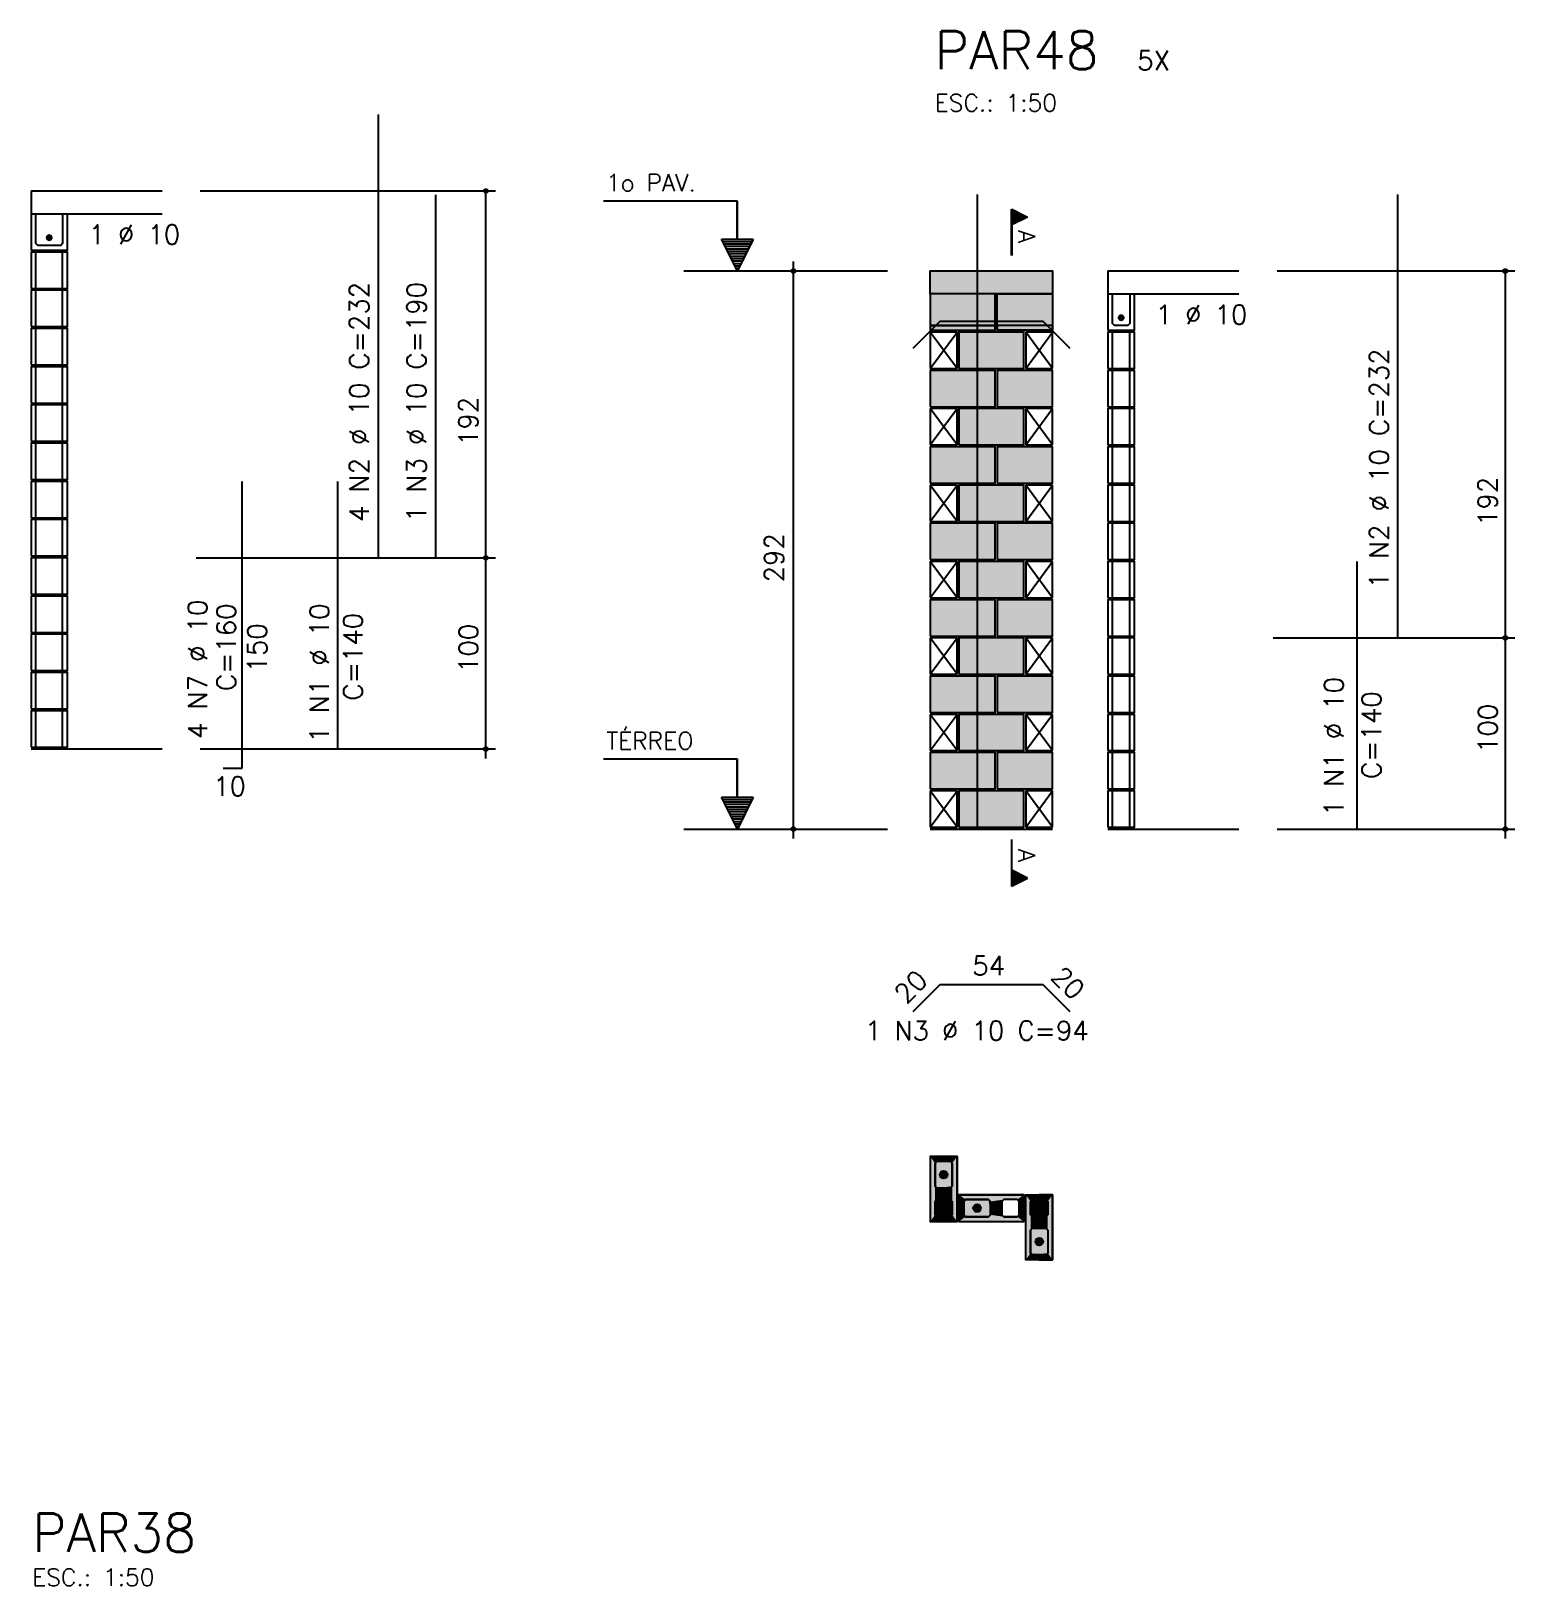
# Model space of a CAD drawing. Extents: x -1.9 to 86, y -1.6 to 60.9.
# Drawn here: x 38.76 to 54.29, y 15.84 to 32.11 of the extents above; entities that cross this region are included whole.
import ezdxf

# ---------------------------------------------------------------- set-up
doc = ezdxf.new("R2010")
doc.units = 0
doc.header["$MEASUREMENT"] = 0
doc.linetypes.add('ESTILO_TQS_0001', pattern=[0.45, 0.3, -0.15])
for name, color, linetype in [('PENA_01', 1, 'CONTINUOUS'), ('PENA_02', 2, 'CONTINUOUS'), ('PENA_03', 3, 'CONTINUOUS'), ('PENA_05', 5, 'CONTINUOUS'), ('PENA_06', 6, 'CONTINUOUS'), ('PENA_09', 254, 'CONTINUOUS'), ('PENA_11', 252, 'CONTINUOUS'), ('PENA_21', 100, 'CONTINUOUS'), ('PENA_27', 21, 'CONTINUOUS')]:
    doc.layers.add(name, color=color, linetype=linetype)
doc.styles.get("Standard").update_dxf_attribs({"font": 'ROMANS.SHX'})

msp = doc.modelspace()

# ---------------------------------------------------------------- linework, layer by layer
at = {"layer": 'PENA_01', "linetype": 'Continuous'}
for p, q in [((45.592282, 29.599949), (47.723145, 29.599949)), ((48.170638, 29.029949), (48.850638, 29.029949)), ((45.592282, 23.759949), (47.723145, 23.759949))]:
    msp.add_line(p, q, dxfattribs=at)
for points in [[(48.400638, 20.022206), (48.400638, 20.262206), (48.380638, 20.282206), (48.240638, 20.282206), (48.220638, 20.262206), (48.220638, 20.022206), (48.240638, 20.002206), (48.380638, 20.002206), (48.400638, 20.022206)], [(48.400638, 19.722206), (48.400638, 19.862206), (48.380638, 19.882206), (48.240638, 19.882206), (48.220638, 19.862206), (48.220638, 19.722206), (48.240638, 19.702206), (48.380638, 19.702206), (48.400638, 19.722206)], [(48.780638, 19.882206), (48.540638, 19.882206), (48.520638, 19.862206), (48.520638, 19.722206), (48.540638, 19.702206), (48.780638, 19.702206), (48.800638, 19.722206), (48.800638, 19.862206), (48.780638, 19.882206)], [(49.080638, 19.882206), (48.940638, 19.882206), (48.920638, 19.862206), (48.920638, 19.722206), (48.940638, 19.702206), (49.080638, 19.702206), (49.100638, 19.722206), (49.100638, 19.862206), (49.080638, 19.882206)], [(49.400638, 19.862206), (49.400638, 19.722206), (49.380638, 19.702206), (49.240638, 19.702206), (49.220638, 19.722206), (49.220638, 19.862206), (49.240638, 19.882206), (49.380638, 19.882206), (49.400638, 19.862206)], [(49.400638, 19.562206), (49.400638, 19.322206), (49.380638, 19.302206), (49.240638, 19.302206), (49.220638, 19.322206), (49.220638, 19.562206), (49.240638, 19.582206), (49.380638, 19.582206), (49.400638, 19.562206)]]:
    msp.add_lwpolyline(points, dxfattribs=at)
at = {"layer": 'PENA_02', "linetype": 'ESTILO_TQS_0001'}
msp.add_line((49.450638, 29.029949), (48.870638, 29.029949), dxfattribs=at)
at = {"layer": 'PENA_02', "linetype": 'Continuous'}
for p, q in [((48.450638, 28.959949), (48.170638, 28.959949)), ((48.170638, 28.959949), (48.170638, 28.579949)), ((48.450638, 28.579949), (48.450638, 28.959949)), ((49.450638, 28.959949), (49.170638, 28.959949)), ((49.170638, 28.959949), (49.170638, 28.579949)), ((49.450638, 28.579949), (49.450638, 28.959949)), ((48.170638, 28.579949), (48.450638, 28.579949)), ((49.170638, 28.579949), (49.450638, 28.579949)), ((48.450638, 28.159949), (48.170638, 28.159949)), ((48.170638, 28.159949), (48.170638, 27.779949)), ((48.450638, 27.779949), (48.450638, 28.159949)), ((49.450638, 28.159949), (49.170638, 28.159949)), ((49.170638, 28.159949), (49.170638, 27.779949)), ((49.450638, 27.779949), (49.450638, 28.159949)), ((48.170638, 27.779949), (48.450638, 27.779949)), ((49.170638, 27.779949), (49.450638, 27.779949)), ((48.450638, 27.359949), (48.170638, 27.359949)), ((48.170638, 27.359949), (48.170638, 26.979949)), ((48.450638, 26.979949), (48.450638, 27.359949)), ((49.450638, 27.359949), (49.170638, 27.359949)), ((49.170638, 27.359949), (49.170638, 26.979949)), ((49.450638, 26.979949), (49.450638, 27.359949)), ((48.170638, 26.979949), (48.450638, 26.979949)), ((49.170638, 26.979949), (49.450638, 26.979949)), ((48.450638, 26.559949), (48.170638, 26.559949)), ((48.170638, 26.559949), (48.170638, 26.179949)), ((48.450638, 26.179949), (48.450638, 26.559949)), ((49.450638, 26.559949), (49.170638, 26.559949)), ((49.170638, 26.559949), (49.170638, 26.179949)), ((49.450638, 26.179949), (49.450638, 26.559949)), ((48.170638, 26.179949), (48.450638, 26.179949)), ((49.170638, 26.179949), (49.450638, 26.179949)), ((48.450638, 25.759949), (48.170638, 25.759949)), ((48.170638, 25.759949), (48.170638, 25.379949)), ((48.450638, 25.379949), (48.450638, 25.759949)), ((49.450638, 25.759949), (49.170638, 25.759949)), ((49.170638, 25.759949), (49.170638, 25.379949)), ((49.450638, 25.379949), (49.450638, 25.759949)), ((48.170638, 25.379949), (48.450638, 25.379949)), ((49.170638, 25.379949), (49.450638, 25.379949)), ((48.450638, 24.959949), (48.170638, 24.959949)), ((48.170638, 24.959949), (48.170638, 24.579949)), ((48.450638, 24.579949), (48.450638, 24.959949)), ((49.450638, 24.959949), (49.170638, 24.959949)), ((49.170638, 24.959949), (49.170638, 24.579949)), ((49.450638, 24.579949), (49.450638, 24.959949)), ((48.170638, 24.579949), (48.450638, 24.579949)), ((49.170638, 24.579949), (49.450638, 24.579949)), ((48.450638, 24.159949), (48.170638, 24.159949)), ((48.170638, 24.159949), (48.170638, 23.779949)), ((48.450638, 23.779949), (48.450638, 24.159949)), ((49.450638, 24.159949), (49.170638, 24.159949)), ((49.170638, 24.159949), (49.170638, 23.779949)), ((49.450638, 23.779949), (49.450638, 24.159949)), ((48.170638, 23.779949), (48.450638, 23.779949)), ((48.170638, 23.759949), (49.450638, 23.759949)), ((49.170638, 23.779949), (49.450638, 23.779949))]:
    msp.add_line(p, q, dxfattribs=at)
for points in [[(48.170638, 29.359949), (48.170638, 29.599949), (49.450638, 29.599949), (49.450638, 29.359949), (48.170638, 29.359949)], [(48.170638, 28.979949), (48.850638, 28.979949), (48.850638, 29.359949), (48.170638, 29.359949), (48.170638, 28.979949)], [(49.450638, 28.979949), (48.870638, 28.979949), (48.870638, 29.359949), (49.450638, 29.359949), (49.450638, 28.979949)], [(48.470638, 28.579949), (49.150638, 28.579949), (49.150638, 28.959949), (48.470638, 28.959949), (48.470638, 28.579949)], [(48.170638, 28.179949), (48.850638, 28.179949), (48.850638, 28.559949), (48.170638, 28.559949), (48.170638, 28.179949)], [(48.870638, 28.179949), (49.450638, 28.179949), (49.450638, 28.559949), (48.870638, 28.559949), (48.870638, 28.179949)], [(48.470638, 27.779949), (49.150638, 27.779949), (49.150638, 28.159949), (48.470638, 28.159949), (48.470638, 27.779949)], [(48.170638, 27.379949), (48.850638, 27.379949), (48.850638, 27.759949), (48.170638, 27.759949), (48.170638, 27.379949)], [(48.870638, 27.379949), (49.450638, 27.379949), (49.450638, 27.759949), (48.870638, 27.759949), (48.870638, 27.379949)], [(48.470638, 26.979949), (49.150638, 26.979949), (49.150638, 27.359949), (48.470638, 27.359949), (48.470638, 26.979949)], [(48.170638, 26.579949), (48.850638, 26.579949), (48.850638, 26.959949), (48.170638, 26.959949), (48.170638, 26.579949)], [(48.870638, 26.579949), (49.450638, 26.579949), (49.450638, 26.959949), (48.870638, 26.959949), (48.870638, 26.579949)], [(48.470638, 26.179949), (49.150638, 26.179949), (49.150638, 26.559949), (48.470638, 26.559949), (48.470638, 26.179949)], [(48.170638, 25.779949), (48.850638, 25.779949), (48.850638, 26.159949), (48.170638, 26.159949), (48.170638, 25.779949)], [(48.870638, 25.779949), (49.450638, 25.779949), (49.450638, 26.159949), (48.870638, 26.159949), (48.870638, 25.779949)], [(48.470638, 25.379949), (49.150638, 25.379949), (49.150638, 25.759949), (48.470638, 25.759949), (48.470638, 25.379949)], [(48.170638, 24.979949), (48.850638, 24.979949), (48.850638, 25.359949), (48.170638, 25.359949), (48.170638, 24.979949)], [(48.870638, 24.979949), (49.450638, 24.979949), (49.450638, 25.359949), (48.870638, 25.359949), (48.870638, 24.979949)], [(48.470638, 24.579949), (49.150638, 24.579949), (49.150638, 24.959949), (48.470638, 24.959949), (48.470638, 24.579949)], [(48.170638, 24.179949), (48.850638, 24.179949), (48.850638, 24.559949), (48.170638, 24.559949), (48.170638, 24.179949)], [(48.870638, 24.179949), (49.450638, 24.179949), (49.450638, 24.559949), (48.870638, 24.559949), (48.870638, 24.179949)], [(48.470638, 23.779949), (49.150638, 23.779949), (49.150638, 24.159949), (48.470638, 24.159949), (48.470638, 23.779949)], [(48.450638, 19.652206), (48.450638, 20.332206), (48.170638, 20.332206), (48.170638, 19.652206), (48.450638, 19.652206)], [(49.150638, 19.932206), (48.470638, 19.932206), (48.470638, 19.652206), (49.150638, 19.652206), (49.150638, 19.932206)], [(49.450638, 19.932206), (49.450638, 19.252206), (49.170638, 19.252206), (49.170638, 19.932206), (49.450638, 19.932206)]]:
    msp.add_lwpolyline(points, dxfattribs=at)
for centre, radius in [((43.521481, 30.437549), 0.02), ((43.521481, 30.437549), 0.01), ((46.738428, 29.599949), 0.02), ((54.188608, 29.599949), 0.02), ((46.738428, 29.599949), 0.01), ((54.188608, 29.599949), 0.01), ((43.521481, 26.597549), 0.02), ((43.521481, 26.597549), 0.01), ((54.188608, 25.759949), 0.02), ((54.188608, 25.759949), 0.01), ((43.521481, 24.597549), 0.02), ((43.521481, 24.597549), 0.01), ((46.738428, 23.759949), 0.02), ((46.738428, 23.759949), 0.01), ((54.188608, 23.759949), 0.02), ((54.188608, 23.759949), 0.01)]:
    msp.add_circle(centre, radius, dxfattribs=at)
at = {"layer": 'PENA_03', "linetype": 'Continuous'}
for p, q in [((38.761486, 30.437549), (38.761486, 29.817549)), ((38.761486, 30.437549), (40.132165, 30.437549)), ((40.532165, 30.437549), (43.621481, 30.437549)), ((43.521481, 24.497016), (43.521481, 30.437549)), ((46.15128, 30.331814), (44.75128, 30.331814)), ((46.15128, 29.931814), (46.15128, 30.331814)), ((46.15268, 29.931814), (46.15268, 30.333214)), ((38.761486, 30.197549), (40.132165, 30.197549)), ((49.022543, 29.761264), (49.022543, 30.247646)), ((49.022543, 30.247646), (49.188476, 30.16468)), ((49.023238, 30.246518), (49.186915, 30.16468)), ((49.188476, 30.16468), (49.023238, 30.082061)), ((49.023239, 30.246518), (49.023239, 30.082841)), ((49.186915, 30.16468), (49.023239, 30.082841)), ((49.035307, 30.241264), (49.035307, 30.088095)), ((49.048071, 30.234882), (49.048071, 30.094477)), ((49.060835, 30.2285), (49.060835, 30.100859)), ((49.073599, 30.222118), (49.073599, 30.107241)), ((49.086363, 30.215736), (49.086363, 30.113623)), ((49.099127, 30.209354), (49.099127, 30.120005)), ((49.111891, 30.202972), (49.111891, 30.126387)), ((49.124655, 30.19659), (49.124655, 30.132769)), ((49.137419, 30.190208), (49.137419, 30.139151)), ((49.150183, 30.183826), (49.150183, 30.145533)), ((49.162948, 30.177444), (49.162948, 30.151915)), ((49.175712, 30.171062), (49.175712, 30.158298)), ((49.023239, 30.082061), (49.023239, 29.761264)), ((38.811486, 29.417549), (38.811486, 29.797549)), ((39.091486, 29.417549), (39.091486, 29.797549)), ((46.15198, 29.599949), (45.986048, 29.931814)), ((45.986048, 29.931814), (46.15128, 29.931814)), ((46.15198, 29.603071), (45.988304, 29.930423)), ((46.315656, 29.930423), (45.988304, 29.930423)), ((46.305149, 29.906286), (45.998811, 29.906286)), ((46.292385, 29.880758), (46.011576, 29.880758)), ((46.279621, 29.85523), (46.02434, 29.85523)), ((46.266856, 29.829702), (46.037104, 29.829702)), ((46.254092, 29.804174), (46.049868, 29.804174)), ((46.241328, 29.778646), (46.062632, 29.778646)), ((46.317913, 29.931814), (46.15198, 29.599949)), ((46.315656, 29.930424), (46.15198, 29.60307)), ((46.15268, 29.931814), (46.317913, 29.931814)), ((46.228564, 29.753118), (46.075396, 29.753118)), ((46.2158, 29.72759), (46.08816, 29.72759)), ((46.203036, 29.702062), (46.100924, 29.702062)), ((46.190272, 29.676534), (46.113688, 29.676534)), ((46.177508, 29.651005), (46.126452, 29.651005)), ((46.164744, 29.625477), (46.139216, 29.625477)), ((46.738428, 23.659416), (46.738428, 29.699949)), ((50.028613, 29.599949), (50.028613, 28.979949)), ((50.028613, 29.599949), (51.399292, 29.599949)), ((51.799292, 29.599949), (54.288608, 29.599949)), ((54.188608, 23.659416), (54.188608, 29.599949)), ((38.811486, 29.017549), (38.811486, 29.397549)), ((39.091486, 29.017549), (39.091486, 29.397549)), ((50.028613, 29.359949), (51.399292, 29.359949)), ((38.811486, 28.617549), (38.811486, 28.997549)), ((39.091486, 28.617549), (39.091486, 28.997549)), ((48.170638, 28.579949), (48.450638, 28.959949)), ((48.450638, 28.579949), (48.170638, 28.959949)), ((49.170638, 28.579949), (49.450638, 28.959949)), ((49.450638, 28.579949), (49.170638, 28.959949)), ((50.078613, 28.579949), (50.078613, 28.959949)), ((50.258613, 28.579949), (50.258613, 28.959949)), ((38.811486, 28.217549), (38.811486, 28.597549)), ((39.091486, 28.217549), (39.091486, 28.597549)), ((50.078613, 28.179949), (50.078613, 28.559949)), ((50.258613, 28.179949), (50.258613, 28.559949)), ((38.811486, 27.817549), (38.811486, 28.197549)), ((39.091486, 27.817549), (39.091486, 28.197549)), ((48.170638, 27.779949), (48.450638, 28.159949)), ((48.450638, 27.779949), (48.170638, 28.159949)), ((49.170638, 27.779949), (49.450638, 28.159949)), ((49.450638, 27.779949), (49.170638, 28.159949)), ((50.078613, 27.779949), (50.078613, 28.159949)), ((50.258613, 27.779949), (50.258613, 28.159949)), ((38.811486, 27.417549), (38.811486, 27.797549)), ((39.091486, 27.417549), (39.091486, 27.797549)), ((50.078613, 27.379949), (50.078613, 27.759949)), ((50.258613, 27.379949), (50.258613, 27.759949)), ((38.811486, 27.017549), (38.811486, 27.397549)), ((39.091486, 27.017549), (39.091486, 27.397549)), ((48.170638, 26.979949), (48.450638, 27.359949)), ((48.450638, 26.979949), (48.170638, 27.359949)), ((49.170638, 26.979949), (49.450638, 27.359949)), ((49.450638, 26.979949), (49.170638, 27.359949)), ((50.078613, 26.979949), (50.078613, 27.359949)), ((50.258613, 26.979949), (50.258613, 27.359949)), ((38.811486, 26.617549), (38.811486, 26.997549)), ((39.091486, 26.617549), (39.091486, 26.997549)), ((50.078613, 26.579949), (50.078613, 26.959949)), ((50.258613, 26.579949), (50.258613, 26.959949)), ((38.811486, 26.217549), (38.811486, 26.597549)), ((39.091486, 26.217549), (39.091486, 26.597549)), ((40.490234, 26.597549), (43.621481, 26.597549)), ((48.170638, 26.179949), (48.450638, 26.559949)), ((48.450638, 26.179949), (48.170638, 26.559949)), ((49.170638, 26.179949), (49.450638, 26.559949)), ((49.450638, 26.179949), (49.170638, 26.559949)), ((50.078613, 26.179949), (50.078613, 26.559949)), ((50.258613, 26.179949), (50.258613, 26.559949)), ((38.811486, 25.817549), (38.811486, 26.197549)), ((39.091486, 25.817549), (39.091486, 26.197549)), ((50.078613, 25.779949), (50.078613, 26.159949)), ((50.258613, 25.779949), (50.258613, 26.159949)), ((38.811486, 25.417549), (38.811486, 25.797549)), ((39.091486, 25.417549), (39.091486, 25.797549)), ((48.170638, 25.379949), (48.450638, 25.759949)), ((48.450638, 25.379949), (48.170638, 25.759949)), ((49.170638, 25.379949), (49.450638, 25.759949)), ((49.450638, 25.379949), (49.170638, 25.759949)), ((50.078613, 25.379949), (50.078613, 25.759949)), ((50.258613, 25.379949), (50.258613, 25.759949)), ((51.757361, 25.759949), (54.288608, 25.759949)), ((38.811486, 25.017549), (38.811486, 25.397549)), ((39.091486, 25.017549), (39.091486, 25.397549)), ((50.078613, 24.979949), (50.078613, 25.359949)), ((50.258613, 24.979949), (50.258613, 25.359949)), ((38.811486, 24.617549), (38.811486, 24.997549)), ((39.091486, 24.617549), (39.091486, 24.997549)), ((48.170638, 24.579949), (48.450638, 24.959949)), ((48.450638, 24.579949), (48.170638, 24.959949)), ((49.170638, 24.579949), (49.450638, 24.959949)), ((49.450638, 24.579949), (49.170638, 24.959949)), ((50.078613, 24.579949), (50.078613, 24.959949)), ((50.258613, 24.579949), (50.258613, 24.959949)), ((38.761486, 24.597549), (40.132165, 24.597549)), ((40.532165, 24.597549), (43.621481, 24.597549)), ((46.15128, 24.491814), (44.75128, 24.491814)), ((46.15128, 24.091814), (46.15128, 24.491814)), ((46.15268, 24.091814), (46.15268, 24.493214)), ((50.078613, 24.179949), (50.078613, 24.559949)), ((50.258613, 24.179949), (50.258613, 24.559949)), ((46.15198, 23.759949), (45.986048, 24.091814)), ((45.986048, 24.091814), (46.15128, 24.091814)), ((46.15198, 23.763071), (45.988304, 24.090423)), ((46.315656, 24.090423), (45.988304, 24.090423)), ((46.317913, 24.091814), (46.15198, 23.759949)), ((46.315656, 24.090424), (46.15198, 23.76307)), ((46.15268, 24.091814), (46.317913, 24.091814)), ((48.170638, 23.779949), (48.450638, 24.159949)), ((48.450638, 23.779949), (48.170638, 24.159949)), ((49.170638, 23.779949), (49.450638, 24.159949)), ((49.450638, 23.779949), (49.170638, 24.159949)), ((50.078613, 23.779949), (50.078613, 24.159949)), ((50.258613, 23.779949), (50.258613, 24.159949)), ((46.305149, 24.066286), (45.998811, 24.066286)), ((46.292385, 24.040758), (46.011576, 24.040758)), ((46.279621, 24.01523), (46.02434, 24.01523)), ((46.266856, 23.989702), (46.037104, 23.989702)), ((46.254092, 23.964174), (46.049868, 23.964174)), ((46.241328, 23.938646), (46.062632, 23.938646)), ((46.228564, 23.913118), (46.075396, 23.913118)), ((46.2158, 23.88759), (46.08816, 23.88759)), ((46.203036, 23.862062), (46.100924, 23.862062)), ((46.190272, 23.836534), (46.113688, 23.836534)), ((46.177508, 23.811005), (46.126452, 23.811005)), ((46.164744, 23.785477), (46.139216, 23.785477)), ((50.028613, 23.759949), (51.399292, 23.759949)), ((51.799292, 23.759949), (54.288608, 23.759949)), ((49.022543, 23.649091), (49.022543, 23.162709)), ((49.023239, 23.328294), (49.023239, 23.649091)), ((49.188476, 23.245675), (49.023238, 23.328294)), ((49.023239, 23.163837), (49.023239, 23.327514)), ((49.186915, 23.245675), (49.023239, 23.327514)), ((49.035307, 23.169091), (49.035307, 23.32226)), ((49.048071, 23.175473), (49.048071, 23.315878)), ((49.060835, 23.181855), (49.060835, 23.309496)), ((49.073599, 23.188237), (49.073599, 23.303114)), ((49.086363, 23.194619), (49.086363, 23.296732)), ((49.099127, 23.201001), (49.099127, 23.29035)), ((49.111891, 23.207383), (49.111891, 23.283968)), ((49.124655, 23.213765), (49.124655, 23.277586)), ((49.137419, 23.220147), (49.137419, 23.271204)), ((49.022543, 23.162709), (49.188476, 23.245675)), ((49.023238, 23.163837), (49.186915, 23.245675)), ((49.150183, 23.226529), (49.150183, 23.264822)), ((49.162948, 23.232911), (49.162948, 23.25844)), ((49.175712, 23.239293), (49.175712, 23.252057))]:
    msp.add_line(p, q, dxfattribs=at)
for points in [[(38.761486, 29.817549), (39.141486, 29.817549), (39.141486, 30.197549)], [(39.091486, 30.197549), (39.091486, 29.887549), (39.071486, 29.867549), (38.831486, 29.867549), (38.811486, 29.887549), (38.811486, 30.197549)], [(38.976035, 29.948539), (38.973873, 29.958707), (38.967763, 29.967117), (38.95876, 29.972315), (38.948421, 29.973402), (38.938535, 29.97019), (38.930809, 29.963234), (38.926581, 29.953737), (38.926581, 29.943341), (38.930809, 29.933844), (38.938535, 29.926888), (38.948421, 29.923676), (38.95876, 29.924762), (38.967763, 29.92996), (38.973873, 29.93837), (38.976035, 29.948539)], [(38.761486, 29.417549), (39.141486, 29.417549), (39.141486, 29.797549), (38.761486, 29.797549), (38.761486, 29.417549)], [(38.761486, 29.017549), (39.141486, 29.017549), (39.141486, 29.397549), (38.761486, 29.397549), (38.761486, 29.017549)], [(50.028613, 28.979949), (50.308613, 28.979949), (50.308613, 29.359949)], [(50.258613, 29.359949), (50.258613, 29.049949), (50.238613, 29.029949), (50.098613, 29.029949), (50.078613, 29.049949), (50.078613, 29.359949)], [(50.193162, 29.110939), (50.191, 29.121107), (50.18489, 29.129517), (50.175887, 29.134715), (50.165548, 29.135802), (50.155662, 29.13259), (50.147936, 29.125634), (50.143708, 29.116137), (50.143708, 29.105741), (50.147936, 29.096244), (50.155662, 29.089288), (50.165548, 29.086076), (50.175887, 29.087162), (50.18489, 29.09236), (50.191, 29.10077), (50.193162, 29.110939)], [(38.761486, 28.617549), (39.141486, 28.617549), (39.141486, 28.997549), (38.761486, 28.997549), (38.761486, 28.617549)], [(50.028613, 28.579949), (50.308613, 28.579949), (50.308613, 28.959949), (50.028613, 28.959949), (50.028613, 28.579949)], [(38.761486, 28.217549), (39.141486, 28.217549), (39.141486, 28.597549), (38.761486, 28.597549), (38.761486, 28.217549)], [(50.028613, 28.179949), (50.308613, 28.179949), (50.308613, 28.559949), (50.028613, 28.559949), (50.028613, 28.179949)], [(38.761486, 27.817549), (39.141486, 27.817549), (39.141486, 28.197549), (38.761486, 28.197549), (38.761486, 27.817549)], [(50.028613, 27.779949), (50.308613, 27.779949), (50.308613, 28.159949), (50.028613, 28.159949), (50.028613, 27.779949)], [(38.761486, 27.417549), (39.141486, 27.417549), (39.141486, 27.797549), (38.761486, 27.797549), (38.761486, 27.417549)], [(50.028613, 27.379949), (50.308613, 27.379949), (50.308613, 27.759949), (50.028613, 27.759949), (50.028613, 27.379949)], [(38.761486, 27.017549), (39.141486, 27.017549), (39.141486, 27.397549), (38.761486, 27.397549), (38.761486, 27.017549)], [(50.028613, 26.979949), (50.308613, 26.979949), (50.308613, 27.359949), (50.028613, 27.359949), (50.028613, 26.979949)], [(38.761486, 26.617549), (39.141486, 26.617549), (39.141486, 26.997549), (38.761486, 26.997549), (38.761486, 26.617549)], [(50.028613, 26.579949), (50.308613, 26.579949), (50.308613, 26.959949), (50.028613, 26.959949), (50.028613, 26.579949)], [(38.761486, 26.217549), (39.141486, 26.217549), (39.141486, 26.597549), (38.761486, 26.597549), (38.761486, 26.217549)], [(50.028613, 26.179949), (50.308613, 26.179949), (50.308613, 26.559949), (50.028613, 26.559949), (50.028613, 26.179949)], [(38.761486, 25.817549), (39.141486, 25.817549), (39.141486, 26.197549), (38.761486, 26.197549), (38.761486, 25.817549)], [(50.028613, 25.779949), (50.308613, 25.779949), (50.308613, 26.159949), (50.028613, 26.159949), (50.028613, 25.779949)], [(38.761486, 25.417549), (39.141486, 25.417549), (39.141486, 25.797549), (38.761486, 25.797549), (38.761486, 25.417549)], [(50.028613, 25.379949), (50.308613, 25.379949), (50.308613, 25.759949), (50.028613, 25.759949), (50.028613, 25.379949)], [(38.761486, 25.017549), (39.141486, 25.017549), (39.141486, 25.397549), (38.761486, 25.397549), (38.761486, 25.017549)], [(50.028613, 24.979949), (50.308613, 24.979949), (50.308613, 25.359949), (50.028613, 25.359949), (50.028613, 24.979949)], [(38.761486, 24.617549), (39.141486, 24.617549), (39.141486, 24.997549), (38.761486, 24.997549), (38.761486, 24.617549)], [(50.028613, 24.579949), (50.308613, 24.579949), (50.308613, 24.959949), (50.028613, 24.959949), (50.028613, 24.579949)], [(50.028613, 24.179949), (50.308613, 24.179949), (50.308613, 24.559949), (50.028613, 24.559949), (50.028613, 24.179949)], [(50.028613, 23.779949), (50.308613, 23.779949), (50.308613, 24.159949), (50.028613, 24.159949), (50.028613, 23.779949)], [(48.240638, 20.002206), (48.220638, 20.022206), (48.220638, 20.262206), (48.240638, 20.282206), (48.380638, 20.282206), (48.400638, 20.262206), (48.400638, 20.022206), (48.380638, 20.002206), (48.240638, 20.002206)], [(48.400638, 19.722206), (48.380638, 19.702206), (48.240638, 19.702206), (48.220638, 19.722206), (48.220638, 19.862206), (48.240638, 19.882206), (48.380638, 19.882206), (48.400638, 19.862206), (48.400638, 19.722206)], [(48.800638, 19.722206), (48.780638, 19.702206), (48.540638, 19.702206), (48.520638, 19.722206), (48.520638, 19.862206), (48.540638, 19.882206), (48.780638, 19.882206), (48.800638, 19.862206), (48.800638, 19.722206)], [(49.400638, 19.722206), (49.380638, 19.702206), (49.240638, 19.702206), (49.220638, 19.722206), (49.220638, 19.862206), (49.240638, 19.882206), (49.380638, 19.882206), (49.400638, 19.862206), (49.400638, 19.722206)], [(49.240638, 19.302206), (49.220638, 19.322206), (49.220638, 19.562206), (49.240638, 19.582206), (49.380638, 19.582206), (49.400638, 19.562206), (49.400638, 19.322206), (49.380638, 19.302206), (49.240638, 19.302206)]]:
    msp.add_lwpolyline(points, dxfattribs=at)
for centre, radius in [((38.951035, 29.948539), 0.025), ((50.168162, 29.110939), 0.025), ((48.310638, 20.142206), 0.04), ((48.310638, 19.792206), 0.04), ((48.660638, 19.792206), 0.04), ((49.310638, 19.792206), 0.04), ((49.310638, 19.442206), 0.04)]:
    msp.add_circle(centre, radius, dxfattribs=at)
for points in [[(38.976035, 29.948539), (38.930809, 29.963234), (38.926581, 29.953737)], [(38.976035, 29.948539), (38.926581, 29.953737), (38.926581, 29.943341)], [(38.976035, 29.948539), (38.926581, 29.943341), (38.930809, 29.933844)], [(38.976035, 29.948539), (38.938535, 29.97019), (38.927542, 29.957089)], [(38.976035, 29.948539), (38.927542, 29.957089), (38.927542, 29.939988)], [(38.976035, 29.948539), (38.927542, 29.939988), (38.938535, 29.926888)], [(38.976035, 29.948539), (38.938535, 29.97019), (38.930809, 29.963234)], [(38.976035, 29.948539), (38.930809, 29.933844), (38.938535, 29.926888)], [(38.976035, 29.948539), (38.948421, 29.973402), (38.938535, 29.97019)], [(38.976035, 29.948539), (38.955376, 29.973159), (38.938535, 29.97019)], [(38.976035, 29.948539), (38.938535, 29.926888), (38.955376, 29.923919)], [(38.976035, 29.948539), (38.938535, 29.926888), (38.948421, 29.923676)], [(38.976035, 29.948539), (38.95876, 29.972315), (38.948421, 29.973402)], [(38.976035, 29.948539), (38.948421, 29.923676), (38.95876, 29.924762)], [(38.976035, 29.948539), (38.970186, 29.964609), (38.955376, 29.973159)], [(38.976035, 29.948539), (38.955376, 29.923919), (38.970186, 29.932469)], [(38.976035, 29.948539), (38.967763, 29.967117), (38.95876, 29.972315)], [(38.976035, 29.948539), (38.95876, 29.924762), (38.967763, 29.92996)], [(38.976035, 29.948539), (38.973873, 29.958707), (38.967763, 29.967117)], [(38.976035, 29.948539), (38.967763, 29.92996), (38.973873, 29.93837)], [(38.976035, 29.948539), (38.970186, 29.932469), (38.976035, 29.948539)], [(38.976035, 29.948539), (38.973873, 29.93837), (38.976035, 29.948539)], [(50.193162, 29.110939), (50.155662, 29.13259), (50.144669, 29.119489)], [(50.193162, 29.110939), (50.155662, 29.13259), (50.147936, 29.125634)], [(50.193162, 29.110939), (50.165548, 29.135802), (50.155662, 29.13259)], [(50.193162, 29.110939), (50.172503, 29.135559), (50.155662, 29.13259)], [(50.193162, 29.110939), (50.175887, 29.134715), (50.165548, 29.135802)], [(50.193162, 29.110939), (50.187313, 29.127009), (50.172503, 29.135559)], [(50.193162, 29.110939), (50.18489, 29.129517), (50.175887, 29.134715)], [(50.193162, 29.110939), (50.191, 29.121107), (50.18489, 29.129517)], [(50.193162, 29.110939), (50.147936, 29.125634), (50.143708, 29.116137)], [(50.193162, 29.110939), (50.143708, 29.116137), (50.143708, 29.105741)], [(50.193162, 29.110939), (50.143708, 29.105741), (50.147936, 29.096244)], [(50.193162, 29.110939), (50.144669, 29.119489), (50.144669, 29.102388)], [(50.193162, 29.110939), (50.144669, 29.102388), (50.155662, 29.089288)], [(50.193162, 29.110939), (50.147936, 29.096244), (50.155662, 29.089288)], [(50.193162, 29.110939), (50.155662, 29.089288), (50.172503, 29.086319)], [(50.193162, 29.110939), (50.155662, 29.089288), (50.165548, 29.086076)], [(50.193162, 29.110939), (50.165548, 29.086076), (50.175887, 29.087162)], [(50.193162, 29.110939), (50.172503, 29.086319), (50.187313, 29.094869)], [(50.193162, 29.110939), (50.175887, 29.087162), (50.18489, 29.09236)], [(50.193162, 29.110939), (50.18489, 29.09236), (50.191, 29.10077)], [(50.193162, 29.110939), (50.187313, 29.094869), (50.193162, 29.110939)], [(50.193162, 29.110939), (50.191, 29.10077), (50.193162, 29.110939)], [(48.350638, 20.142206), (48.317583, 20.181598), (48.290638, 20.176847)], [(48.350638, 20.142206), (48.341279, 20.167917), (48.317583, 20.181598)], [(48.350638, 20.142206), (48.290638, 20.176847), (48.27305, 20.155887)], [(48.350638, 20.142206), (48.27305, 20.155887), (48.27305, 20.128525)], [(48.350638, 20.142206), (48.27305, 20.128525), (48.290638, 20.107565)], [(48.350638, 20.142206), (48.290638, 20.107565), (48.317583, 20.102814)], [(48.350638, 20.142206), (48.317583, 20.102814), (48.341279, 20.116494)], [(48.350638, 20.142206), (48.341279, 20.116494), (48.350638, 20.142206)], [(48.350638, 19.792206), (48.290638, 19.826847), (48.27305, 19.805887)], [(48.350638, 19.792206), (48.27305, 19.805887), (48.27305, 19.778525)], [(48.350638, 19.792206), (48.27305, 19.778525), (48.290638, 19.757565)], [(48.350638, 19.792206), (48.317583, 19.831598), (48.290638, 19.826847)], [(48.350638, 19.792206), (48.290638, 19.757565), (48.317583, 19.752814)], [(48.350638, 19.792206), (48.341279, 19.817917), (48.317583, 19.831598)], [(48.350638, 19.792206), (48.317583, 19.752814), (48.341279, 19.766494)], [(48.350638, 19.792206), (48.341279, 19.766494), (48.350638, 19.792206)], [(48.700638, 19.792206), (48.640638, 19.826847), (48.62305, 19.805887)], [(48.700638, 19.792206), (48.62305, 19.805887), (48.62305, 19.778525)], [(48.700638, 19.792206), (48.62305, 19.778525), (48.640638, 19.757565)], [(48.700638, 19.792206), (48.667583, 19.831598), (48.640638, 19.826847)], [(48.700638, 19.792206), (48.640638, 19.757565), (48.667583, 19.752814)], [(48.700638, 19.792206), (48.691279, 19.817917), (48.667583, 19.831598)], [(48.700638, 19.792206), (48.667583, 19.752814), (48.691279, 19.766494)], [(48.700638, 19.792206), (48.691279, 19.766494), (48.700638, 19.792206)], [(49.350638, 19.792206), (49.290638, 19.826847), (49.27305, 19.805887)], [(49.350638, 19.792206), (49.27305, 19.805887), (49.27305, 19.778525)], [(49.350638, 19.792206), (49.27305, 19.778525), (49.290638, 19.757565)], [(49.350638, 19.792206), (49.317583, 19.831598), (49.290638, 19.826847)], [(49.350638, 19.792206), (49.290638, 19.757565), (49.317583, 19.752814)], [(49.350638, 19.792206), (49.341279, 19.817917), (49.317583, 19.831598)], [(49.350638, 19.792206), (49.317583, 19.752814), (49.341279, 19.766494)], [(49.350638, 19.792206), (49.341279, 19.766494), (49.350638, 19.792206)], [(49.350638, 19.442206), (49.290638, 19.476847), (49.27305, 19.455887)], [(49.350638, 19.442206), (49.27305, 19.455887), (49.27305, 19.428525)], [(49.350638, 19.442206), (49.27305, 19.428525), (49.290638, 19.407565)], [(49.350638, 19.442206), (49.317583, 19.481598), (49.290638, 19.476847)], [(49.350638, 19.442206), (49.290638, 19.407565), (49.317583, 19.402814)], [(49.350638, 19.442206), (49.341279, 19.467917), (49.317583, 19.481598)], [(49.350638, 19.442206), (49.317583, 19.402814), (49.341279, 19.416494)], [(49.350638, 19.442206), (49.341279, 19.416494), (49.350638, 19.442206)]]:
    msp.add_solid(points, dxfattribs=at)
at = {"layer": 'PENA_05', "linetype": 'Continuous'}
for p, q in [((42.397731, 26.597549), (42.397731, 31.237549)), ((42.997731, 26.597549), (42.997731, 30.397549)), ((53.064858, 25.759949), (53.064858, 30.399949)), ((48.270638, 29.069949), (47.987795, 28.787106)), ((49.350638, 29.069949), (48.270638, 29.069949)), ((49.63348, 28.787106), (49.350638, 29.069949)), ((40.971807, 24.397549), (40.971807, 27.397549)), ((41.971807, 24.597549), (41.971807, 27.397549)), ((52.638934, 23.759949), (52.638934, 26.559949)), ((40.771807, 24.397549), (40.971807, 24.397549)), ((48.270638, 22.129661), (47.987795, 21.846818)), ((49.350638, 22.129661), (48.270638, 22.129661)), ((49.63348, 21.846818), (49.350638, 22.129661))]:
    msp.add_line(p, q, dxfattribs=at)
msp.add_lwpolyline([(48.660638, 30.399949), (48.660638, 23.759949)], dxfattribs=at)
at = {"layer": 'PENA_09', "linetype": 'Continuous'}
for points in [[(48.170638, 29.029949), (48.850638, 29.029949), (48.850638, 29.359949), (48.170638, 29.359949), (48.170638, 29.029949)], [(48.870638, 29.359949), (49.450638, 29.359949), (49.450638, 29.029949), (48.870638, 29.029949), (48.870638, 29.359949)]]:
    msp.add_lwpolyline(points, dxfattribs=at)
for points in [[(48.170638, 29.029949), (48.850638, 29.029949), (48.850638, 29.359949)], [(48.170638, 29.029949), (48.850638, 29.359949), (48.170638, 29.359949)], [(48.170638, 29.029949), (48.170638, 29.359949), (48.170638, 29.029949)], [(48.870638, 29.359949), (49.450638, 29.359949), (49.450638, 29.029949)], [(48.870638, 29.359949), (49.450638, 29.029949), (48.870638, 29.029949)], [(48.870638, 29.359949), (48.870638, 29.029949), (48.870638, 29.359949)]]:
    msp.add_solid(points, dxfattribs=at)
at = {"layer": 'PENA_11', "linetype": 'Continuous'}
for points in [[(48.170638, 29.359949), (48.170638, 29.599949), (49.450638, 29.599949)], [(48.170638, 29.359949), (49.450638, 29.599949), (49.450638, 29.359949)], [(48.170638, 29.359949), (49.450638, 29.359949), (48.170638, 29.359949)], [(48.240638, 20.002206), (48.220638, 20.262206), (48.240638, 20.282206)], [(48.240638, 20.002206), (48.220638, 20.022206), (48.220638, 20.262206)], [(48.240638, 20.002206), (48.240638, 20.282206), (48.380638, 20.282206)], [(48.240638, 20.002206), (48.380638, 20.282206), (48.400638, 20.262206)], [(48.240638, 20.002206), (48.400638, 20.262206), (48.400638, 20.022206)], [(48.240638, 20.002206), (48.400638, 20.022206), (48.380638, 20.002206)], [(48.400638, 19.722206), (48.220638, 19.862206), (48.240638, 19.882206)], [(48.400638, 19.722206), (48.220638, 19.722206), (48.220638, 19.862206)], [(48.240638, 20.002206), (48.380638, 20.002206), (48.240638, 20.002206)], [(48.400638, 19.722206), (48.240638, 19.882206), (48.380638, 19.882206)], [(48.400638, 19.722206), (48.380638, 19.882206), (48.400638, 19.862206)], [(48.400638, 19.722206), (48.400638, 19.862206), (48.400638, 19.722206)], [(48.800638, 19.722206), (48.520638, 19.862206), (48.540638, 19.882206)], [(48.800638, 19.722206), (48.520638, 19.722206), (48.520638, 19.862206)], [(48.800638, 19.722206), (48.540638, 19.882206), (48.780638, 19.882206)], [(48.800638, 19.722206), (48.780638, 19.882206), (48.800638, 19.862206)], [(48.800638, 19.722206), (48.800638, 19.862206), (48.800638, 19.722206)], [(49.400638, 19.722206), (49.220638, 19.862206), (49.240638, 19.882206)], [(49.400638, 19.722206), (49.220638, 19.722206), (49.220638, 19.862206)], [(49.400638, 19.722206), (49.240638, 19.882206), (49.380638, 19.882206)], [(49.400638, 19.722206), (49.380638, 19.882206), (49.400638, 19.862206)], [(49.400638, 19.722206), (49.400638, 19.862206), (49.400638, 19.722206)], [(48.400638, 19.722206), (48.240638, 19.702206), (48.220638, 19.722206)], [(48.400638, 19.722206), (48.380638, 19.702206), (48.240638, 19.702206)], [(48.800638, 19.722206), (48.540638, 19.702206), (48.520638, 19.722206)], [(48.800638, 19.722206), (48.780638, 19.702206), (48.540638, 19.702206)], [(49.400638, 19.722206), (49.240638, 19.702206), (49.220638, 19.722206)], [(49.400638, 19.722206), (49.380638, 19.702206), (49.240638, 19.702206)], [(49.240638, 19.302206), (49.220638, 19.562206), (49.240638, 19.582206)], [(49.240638, 19.302206), (49.220638, 19.322206), (49.220638, 19.562206)], [(49.240638, 19.302206), (49.240638, 19.582206), (49.380638, 19.582206)], [(49.240638, 19.302206), (49.380638, 19.582206), (49.400638, 19.562206)], [(49.240638, 19.302206), (49.400638, 19.562206), (49.400638, 19.322206)], [(49.240638, 19.302206), (49.400638, 19.322206), (49.380638, 19.302206)], [(49.240638, 19.302206), (49.380638, 19.302206), (49.240638, 19.302206)]]:
    msp.add_solid(points, dxfattribs=at)
at = {"layer": 'PENA_21', "linetype": 'Continuous'}
for points in [[(48.170638, 28.979949), (48.850638, 28.979949), (48.850638, 29.029949), (48.170638, 29.029949), (48.170638, 28.979949)], [(48.470638, 28.579949), (49.150638, 28.579949), (49.150638, 28.959949), (48.470638, 28.959949), (48.470638, 28.579949)], [(48.170638, 28.179949), (48.850638, 28.179949), (48.850638, 28.559949), (48.170638, 28.559949), (48.170638, 28.179949)], [(48.470638, 27.779949), (49.150638, 27.779949), (49.150638, 28.159949), (48.470638, 28.159949), (48.470638, 27.779949)], [(48.170638, 27.379949), (48.850638, 27.379949), (48.850638, 27.759949), (48.170638, 27.759949), (48.170638, 27.379949)], [(48.470638, 26.979949), (49.150638, 26.979949), (49.150638, 27.359949), (48.470638, 27.359949), (48.470638, 26.979949)], [(48.170638, 26.579949), (48.850638, 26.579949), (48.850638, 26.959949), (48.170638, 26.959949), (48.170638, 26.579949)], [(48.470638, 26.179949), (49.150638, 26.179949), (49.150638, 26.559949), (48.470638, 26.559949), (48.470638, 26.179949)], [(48.170638, 25.779949), (48.850638, 25.779949), (48.850638, 26.159949), (48.170638, 26.159949), (48.170638, 25.779949)], [(48.470638, 25.379949), (49.150638, 25.379949), (49.150638, 25.759949), (48.470638, 25.759949), (48.470638, 25.379949)], [(48.170638, 24.979949), (48.850638, 24.979949), (48.850638, 25.359949), (48.170638, 25.359949), (48.170638, 24.979949)], [(48.470638, 24.579949), (49.150638, 24.579949), (49.150638, 24.959949), (48.470638, 24.959949), (48.470638, 24.579949)], [(48.170638, 24.179949), (48.850638, 24.179949), (48.850638, 24.559949), (48.170638, 24.559949), (48.170638, 24.179949)], [(48.470638, 23.779949), (49.150638, 23.779949), (49.150638, 24.159949), (48.470638, 24.159949), (48.470638, 23.779949)], [(48.310638, 19.652206), (48.310638, 19.702206), (48.240638, 19.702206), (48.220638, 19.722206), (48.220638, 19.862206), (48.240638, 19.882206), (48.310638, 19.882206), (48.310638, 20.002206), (48.240638, 20.002206), (48.220638, 20.022206), (48.220638, 20.262206), (48.240638, 20.282206), (48.310638, 20.282206), (48.310638, 20.332206), (48.170638, 20.332206), (48.170638, 19.652206), (48.310638, 19.652206)], [(48.310638, 19.652206), (48.310638, 19.702206), (48.380638, 19.702206), (48.400638, 19.722206), (48.400638, 19.862206), (48.380638, 19.882206), (48.310638, 19.882206), (48.310638, 20.002206), (48.380638, 20.002206), (48.400638, 20.022206), (48.400638, 20.262206), (48.380638, 20.282206), (48.310638, 20.282206), (48.310638, 20.332206), (48.450638, 20.332206), (48.450638, 19.652206), (48.310638, 19.652206)], [(49.150638, 19.792206), (49.100638, 19.792206), (49.100638, 19.862206), (49.080638, 19.882206), (48.940638, 19.882206), (48.920638, 19.862206), (48.920638, 19.792206), (48.800638, 19.792206), (48.800638, 19.862206), (48.780638, 19.882206), (48.540638, 19.882206), (48.520638, 19.862206), (48.520638, 19.792206), (48.470638, 19.792206), (48.470638, 19.932206), (49.150638, 19.932206), (49.150638, 19.792206)], [(49.310638, 19.932206), (49.310638, 19.882206), (49.240638, 19.882206), (49.220638, 19.862206), (49.220638, 19.722206), (49.240638, 19.702206), (49.310638, 19.702206), (49.310638, 19.582206), (49.240638, 19.582206), (49.220638, 19.562206), (49.220638, 19.322206), (49.240638, 19.302206), (49.310638, 19.302206), (49.310638, 19.252206), (49.170638, 19.252206), (49.170638, 19.932206), (49.310638, 19.932206)], [(49.310638, 19.932206), (49.310638, 19.882206), (49.380638, 19.882206), (49.400638, 19.862206), (49.400638, 19.722206), (49.380638, 19.702206), (49.310638, 19.702206), (49.310638, 19.582206), (49.380638, 19.582206), (49.400638, 19.562206), (49.400638, 19.322206), (49.380638, 19.302206), (49.310638, 19.302206), (49.310638, 19.252206), (49.450638, 19.252206), (49.450638, 19.932206), (49.310638, 19.932206)], [(49.150638, 19.792206), (49.100638, 19.792206), (49.100638, 19.722206), (49.080638, 19.702206), (48.940638, 19.702206), (48.920638, 19.722206), (48.920638, 19.792206), (48.800638, 19.792206), (48.800638, 19.722206), (48.780638, 19.702206), (48.540638, 19.702206), (48.520638, 19.722206), (48.520638, 19.792206), (48.470638, 19.792206), (48.470638, 19.652206), (49.150638, 19.652206), (49.150638, 19.792206)]]:
    msp.add_lwpolyline(points, dxfattribs=at)
for points in [[(48.170638, 28.979949), (48.850638, 28.979949), (48.850638, 29.029949)], [(48.170638, 28.979949), (48.850638, 29.029949), (48.170638, 29.029949)], [(48.170638, 28.979949), (48.170638, 29.029949), (48.170638, 28.979949)], [(48.470638, 28.579949), (49.150638, 28.579949), (49.150638, 28.959949)], [(48.470638, 28.579949), (49.150638, 28.959949), (48.470638, 28.959949)], [(48.470638, 28.579949), (48.470638, 28.959949), (48.470638, 28.579949)], [(48.170638, 28.179949), (48.850638, 28.179949), (48.850638, 28.559949)], [(48.170638, 28.179949), (48.850638, 28.559949), (48.170638, 28.559949)], [(48.170638, 28.179949), (48.170638, 28.559949), (48.170638, 28.179949)], [(48.470638, 27.779949), (49.150638, 27.779949), (49.150638, 28.159949)], [(48.470638, 27.779949), (49.150638, 28.159949), (48.470638, 28.159949)], [(48.470638, 27.779949), (48.470638, 28.159949), (48.470638, 27.779949)], [(48.170638, 27.379949), (48.850638, 27.379949), (48.850638, 27.759949)], [(48.170638, 27.379949), (48.850638, 27.759949), (48.170638, 27.759949)], [(48.170638, 27.379949), (48.170638, 27.759949), (48.170638, 27.379949)], [(48.470638, 26.979949), (49.150638, 26.979949), (49.150638, 27.359949)], [(48.470638, 26.979949), (49.150638, 27.359949), (48.470638, 27.359949)], [(48.470638, 26.979949), (48.470638, 27.359949), (48.470638, 26.979949)], [(48.170638, 26.579949), (48.850638, 26.579949), (48.850638, 26.959949)], [(48.170638, 26.579949), (48.850638, 26.959949), (48.170638, 26.959949)], [(48.170638, 26.579949), (48.170638, 26.959949), (48.170638, 26.579949)], [(48.470638, 26.179949), (49.150638, 26.179949), (49.150638, 26.559949)], [(48.470638, 26.179949), (49.150638, 26.559949), (48.470638, 26.559949)], [(48.470638, 26.179949), (48.470638, 26.559949), (48.470638, 26.179949)], [(48.170638, 25.779949), (48.850638, 25.779949), (48.850638, 26.159949)], [(48.170638, 25.779949), (48.850638, 26.159949), (48.170638, 26.159949)], [(48.170638, 25.779949), (48.170638, 26.159949), (48.170638, 25.779949)], [(48.470638, 25.379949), (49.150638, 25.379949), (49.150638, 25.759949)], [(48.470638, 25.379949), (49.150638, 25.759949), (48.470638, 25.759949)], [(48.470638, 25.379949), (48.470638, 25.759949), (48.470638, 25.379949)], [(48.170638, 24.979949), (48.850638, 24.979949), (48.850638, 25.359949)], [(48.170638, 24.979949), (48.850638, 25.359949), (48.170638, 25.359949)], [(48.170638, 24.979949), (48.170638, 25.359949), (48.170638, 24.979949)], [(48.470638, 24.579949), (49.150638, 24.579949), (49.150638, 24.959949)], [(48.470638, 24.579949), (49.150638, 24.959949), (48.470638, 24.959949)], [(48.470638, 24.579949), (48.470638, 24.959949), (48.470638, 24.579949)], [(48.170638, 24.179949), (48.850638, 24.179949), (48.850638, 24.559949)], [(48.170638, 24.179949), (48.850638, 24.559949), (48.170638, 24.559949)], [(48.170638, 24.179949), (48.170638, 24.559949), (48.170638, 24.179949)], [(48.470638, 23.779949), (49.150638, 23.779949), (49.150638, 24.159949)], [(48.470638, 23.779949), (49.150638, 24.159949), (48.470638, 24.159949)], [(48.470638, 23.779949), (48.470638, 24.159949), (48.470638, 23.779949)], [(48.310638, 20.332206), (48.170638, 20.332206), (48.240638, 20.282206)], [(48.240638, 20.282206), (48.170638, 20.332206), (48.220638, 20.262206)], [(48.170638, 20.332206), (48.220638, 19.722206), (48.220638, 20.262206)], [(48.170638, 19.652206), (48.220638, 19.722206), (48.170638, 20.332206)], [(48.220638, 20.262206), (48.220638, 19.722206), (48.220638, 19.862206)], [(48.220638, 20.262206), (48.220638, 20.022206), (48.220638, 19.862206)], [(48.310638, 20.282206), (48.310638, 20.332206), (48.240638, 20.282206)], [(48.380638, 20.282206), (48.310638, 20.282206), (48.450638, 20.332206)], [(48.310638, 20.282206), (48.310638, 20.332206), (48.450638, 20.332206)], [(48.400638, 20.262206), (48.380638, 20.282206), (48.450638, 20.332206)], [(48.400638, 20.022206), (48.450638, 20.332206), (48.400638, 19.862206)], [(48.400638, 19.862206), (48.450638, 20.332206), (48.400638, 19.722206)], [(48.450638, 20.332206), (48.450638, 19.652206), (48.400638, 19.722206)], [(48.400638, 20.022206), (48.400638, 20.262206), (48.450638, 20.332206)], [(48.240638, 19.882206), (48.220638, 20.022206), (48.220638, 19.862206)], [(48.240638, 19.882206), (48.240638, 20.002206), (48.220638, 20.022206)], [(48.380638, 20.002206), (48.400638, 20.022206), (48.380638, 19.882206)], [(48.380638, 19.882206), (48.400638, 20.022206), (48.400638, 19.862206)], [(48.310638, 19.882206), (48.240638, 20.002206), (48.240638, 19.882206)], [(48.310638, 19.882206), (48.310638, 20.002206), (48.240638, 20.002206)], [(48.310638, 19.882206), (48.380638, 20.002206), (48.380638, 19.882206)], [(48.310638, 19.882206), (48.310638, 20.002206), (48.380638, 20.002206)], [(49.150638, 19.932206), (48.540638, 19.882206), (48.470638, 19.932206)], [(48.540638, 19.882206), (48.520638, 19.862206), (48.470638, 19.932206)], [(48.470638, 19.932206), (48.520638, 19.862206), (48.470638, 19.792206)], [(48.520638, 19.862206), (48.520638, 19.792206), (48.470638, 19.792206)], [(48.780638, 19.882206), (48.540638, 19.882206), (49.150638, 19.932206)], [(48.800638, 19.862206), (48.780638, 19.882206), (49.150638, 19.932206)], [(49.150638, 19.932206), (48.940638, 19.882206), (48.800638, 19.862206)], [(48.800638, 19.792206), (48.800638, 19.862206), (48.940638, 19.882206)], [(48.800638, 19.792206), (48.940638, 19.882206), (48.920638, 19.862206)], [(48.800638, 19.792206), (48.920638, 19.862206), (48.920638, 19.792206)], [(49.150638, 19.932206), (49.080638, 19.882206), (48.940638, 19.882206)], [(49.150638, 19.932206), (49.100638, 19.862206), (49.080638, 19.882206)], [(49.150638, 19.932206), (49.150638, 19.792206), (49.100638, 19.792206)], [(49.150638, 19.932206), (49.100638, 19.792206), (49.100638, 19.862206)], [(49.240638, 19.882206), (49.220638, 19.862206), (49.170638, 19.932206)], [(49.240638, 19.882206), (49.170638, 19.932206), (49.310638, 19.932206)], [(49.170638, 19.932206), (49.220638, 19.862206), (49.170638, 19.252206)], [(49.170638, 19.252206), (49.220638, 19.862206), (49.220638, 19.322206)], [(49.220638, 19.322206), (49.220638, 19.862206), (49.220638, 19.722206)], [(49.240638, 19.882206), (49.310638, 19.932206), (49.310638, 19.882206)], [(49.450638, 19.932206), (49.310638, 19.932206), (49.380638, 19.882206)], [(49.380638, 19.882206), (49.310638, 19.932206), (49.310638, 19.882206)], [(49.400638, 19.862206), (49.450638, 19.932206), (49.380638, 19.882206)], [(49.450638, 19.252206), (49.450638, 19.932206), (49.400638, 19.862206)], [(49.400638, 19.722206), (49.450638, 19.252206), (49.400638, 19.862206)], [(48.240638, 19.702206), (48.220638, 19.722206), (48.170638, 19.652206)], [(48.240638, 19.702206), (48.170638, 19.652206), (48.310638, 19.652206)], [(48.240638, 19.702206), (48.310638, 19.652206), (48.310638, 19.702206)], [(48.450638, 19.652206), (48.310638, 19.652206), (48.380638, 19.702206)], [(48.380638, 19.702206), (48.310638, 19.652206), (48.310638, 19.702206)], [(48.400638, 19.722206), (48.450638, 19.652206), (48.380638, 19.702206)], [(48.470638, 19.652206), (48.520638, 19.722206), (48.470638, 19.792206)], [(48.520638, 19.722206), (48.520638, 19.792206), (48.470638, 19.792206)], [(48.540638, 19.702206), (48.520638, 19.722206), (48.470638, 19.652206)], [(49.150638, 19.652206), (48.540638, 19.702206), (48.470638, 19.652206)], [(48.780638, 19.702206), (48.540638, 19.702206), (49.150638, 19.652206)], [(48.800638, 19.722206), (48.780638, 19.702206), (49.150638, 19.652206)], [(48.800638, 19.792206), (48.800638, 19.722206), (48.940638, 19.702206)], [(48.800638, 19.792206), (48.940638, 19.702206), (48.920638, 19.722206)], [(48.800638, 19.792206), (48.920638, 19.722206), (48.920638, 19.792206)], [(49.150638, 19.652206), (48.940638, 19.702206), (48.800638, 19.722206)], [(49.150638, 19.652206), (49.080638, 19.702206), (48.940638, 19.702206)], [(49.150638, 19.652206), (49.100638, 19.722206), (49.080638, 19.702206)], [(49.150638, 19.652206), (49.150638, 19.792206), (49.100638, 19.792206)], [(49.150638, 19.652206), (49.100638, 19.792206), (49.100638, 19.722206)], [(49.220638, 19.322206), (49.220638, 19.562206), (49.220638, 19.722206)], [(49.240638, 19.702206), (49.220638, 19.562206), (49.220638, 19.722206)], [(49.240638, 19.702206), (49.240638, 19.582206), (49.220638, 19.562206)], [(49.310638, 19.702206), (49.240638, 19.582206), (49.240638, 19.702206)], [(49.310638, 19.702206), (49.310638, 19.582206), (49.240638, 19.582206)], [(49.310638, 19.702206), (49.380638, 19.582206), (49.380638, 19.702206)], [(49.310638, 19.702206), (49.310638, 19.582206), (49.380638, 19.582206)], [(49.380638, 19.702206), (49.400638, 19.562206), (49.400638, 19.722206)], [(49.380638, 19.582206), (49.400638, 19.562206), (49.380638, 19.702206)], [(49.400638, 19.562206), (49.450638, 19.252206), (49.400638, 19.722206)], [(49.400638, 19.562206), (49.400638, 19.322206), (49.450638, 19.252206)], [(49.240638, 19.302206), (49.170638, 19.252206), (49.220638, 19.322206)], [(49.310638, 19.252206), (49.170638, 19.252206), (49.240638, 19.302206)], [(49.310638, 19.302206), (49.310638, 19.252206), (49.240638, 19.302206)], [(49.380638, 19.302206), (49.310638, 19.302206), (49.450638, 19.252206)], [(49.310638, 19.302206), (49.310638, 19.252206), (49.450638, 19.252206)], [(49.400638, 19.322206), (49.380638, 19.302206), (49.450638, 19.252206)]]:
    msp.add_solid(points, dxfattribs=at)
at = {"layer": 'PENA_27', "linetype": 'Continuous'}
for points in [[(48.870638, 28.979949), (49.450638, 28.979949), (49.450638, 29.029949), (48.870638, 29.029949), (48.870638, 28.979949)], [(48.870638, 28.179949), (49.450638, 28.179949), (49.450638, 28.559949), (48.870638, 28.559949), (48.870638, 28.179949)], [(48.870638, 27.379949), (49.450638, 27.379949), (49.450638, 27.759949), (48.870638, 27.759949), (48.870638, 27.379949)], [(48.870638, 26.579949), (49.450638, 26.579949), (49.450638, 26.959949), (48.870638, 26.959949), (48.870638, 26.579949)], [(48.870638, 25.779949), (49.450638, 25.779949), (49.450638, 26.159949), (48.870638, 26.159949), (48.870638, 25.779949)], [(48.870638, 24.979949), (49.450638, 24.979949), (49.450638, 25.359949), (48.870638, 25.359949), (48.870638, 24.979949)], [(48.870638, 24.179949), (49.450638, 24.179949), (49.450638, 24.559949), (48.870638, 24.559949), (48.870638, 24.179949)]]:
    msp.add_lwpolyline(points, dxfattribs=at)
for points in [[(48.870638, 28.979949), (49.450638, 28.979949), (49.450638, 29.029949)], [(48.870638, 28.979949), (49.450638, 29.029949), (48.870638, 29.029949)], [(48.870638, 28.979949), (48.870638, 29.029949), (48.870638, 28.979949)], [(48.870638, 28.179949), (49.450638, 28.179949), (49.450638, 28.559949)], [(48.870638, 28.179949), (49.450638, 28.559949), (48.870638, 28.559949)], [(48.870638, 28.179949), (48.870638, 28.559949), (48.870638, 28.179949)], [(48.870638, 27.379949), (49.450638, 27.379949), (49.450638, 27.759949)], [(48.870638, 27.379949), (49.450638, 27.759949), (48.870638, 27.759949)], [(48.870638, 27.379949), (48.870638, 27.759949), (48.870638, 27.379949)], [(48.870638, 26.579949), (49.450638, 26.579949), (49.450638, 26.959949)], [(48.870638, 26.579949), (49.450638, 26.959949), (48.870638, 26.959949)], [(48.870638, 26.579949), (48.870638, 26.959949), (48.870638, 26.579949)], [(48.870638, 25.779949), (49.450638, 25.779949), (49.450638, 26.159949)], [(48.870638, 25.779949), (49.450638, 26.159949), (48.870638, 26.159949)], [(48.870638, 25.779949), (48.870638, 26.159949), (48.870638, 25.779949)], [(48.870638, 24.979949), (49.450638, 24.979949), (49.450638, 25.359949)], [(48.870638, 24.979949), (49.450638, 25.359949), (48.870638, 25.359949)], [(48.870638, 24.979949), (48.870638, 25.359949), (48.870638, 24.979949)], [(48.870638, 24.179949), (49.450638, 24.179949), (49.450638, 24.559949)], [(48.870638, 24.179949), (49.450638, 24.559949), (48.870638, 24.559949)], [(48.870638, 24.179949), (48.870638, 24.559949), (48.870638, 24.179949)]]:
    msp.add_solid(points, dxfattribs=at)

# ---------------------------------------------------------------- texts
at = {"layer": 'PENA_02', "linetype": 'Continuous'}
msp.add_text('5X', height=0.2, dxfattribs=at).set_placement((50.336261, 31.703304))
at = {"layer": 'PENA_03', "linetype": 'Continuous'}
for s, height, p in [('ESC.: 1:50', 0.18, (48.217478, 31.269956)), ('1o PAV.', 0.18, (44.776987, 30.433688)), ('1 %%c 10', 0.2, (39.362305, 29.881248)), ('1 %%c 10', 0.2, (50.529432, 29.043648)), ('TÉRREO', 0.18, (44.781552, 24.593688)), ('10', 0.2, (40.666807, 24.107549)), ('54', 0.2, (48.610638, 22.229661)), ('1 N3 %%c 10 C=94', 0.2, (47.488602, 21.550055)), ('ESC.: 1:50', 0.18, (38.772354, 15.838852))]:
    msp.add_text(s, height=height, dxfattribs=at).set_placement(p)
for s, height, rotation, p in [('A', 0.18, 270, (49.089572, 30.029247)), ('4 N2 %%c 10 C=232', 0.2, 90, (42.29406, 26.973648)), ('1 N3 %%c 10 C=190', 0.2, 90, (42.89406, 26.973648)), ('1 N2 %%c 10 C=232', 0.2, 90, (52.967446, 26.278002)), ('192', 0.2, 90, (43.436088, 27.769355)), ('192', 0.2, 90, (54.103215, 26.931755)), ('292', 0.2, 90, (46.636123, 26.341346)), ('4 N7 %%c 10', 0.2, 90, (40.603513, 24.703642)), ('C=160', 0.2, 90, (40.903513, 25.203642)), ('1 N1 %%c 10', 0.2, 90, (41.878754, 24.663855)), ('150', 0.2, 90, (41.227298, 25.398717)), ('C=140', 0.2, 90, (42.229268, 25.104824)), ('100', 0.2, 90, (43.437703, 25.393796)), ('1 N1 %%c 10', 0.2, 90, (52.494173, 23.894109)), ('C=140', 0.2, 90, (52.88765, 24.284463)), ('100', 0.2, 90, (54.104829, 24.556196)), ('A', 0.18, 270, (49.089572, 23.552537)), ('20', 0.2, 315, (49.421348, 22.200371)), ('20', 0.2, 45, (47.917084, 21.917529))]:
    msp.add_text(s, height=height, rotation=rotation, dxfattribs=at).set_placement(p)
at = {"layer": 'PENA_06', "linetype": 'Continuous'}
for s, p in [('PAR48', (48.217478, 31.710526)), ('PAR38', (38.772354, 16.195076))]:
    msp.add_text(s, height=0.4, dxfattribs=at).set_placement(p)

doc.saveas('drawing.dxf')
